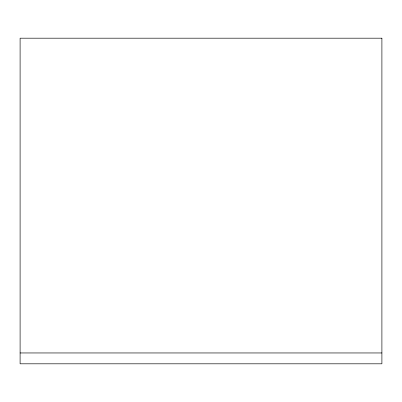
<?xml version="1.0" encoding="UTF-8"?>
<svg xmlns="http://www.w3.org/2000/svg" width="402" height="402" viewBox="0 0 402 402"><rect width="100%" height="100%" fill="white"/><g stroke="black" fill="none" stroke-linecap="round" stroke-linejoin="round"><path stroke-width="0.6" d="M20.1 352.956L381.9 352.956M381.9 38.19L20.1 38.19L20.1 363.81L381.9 363.81L381.9 38.19"/></g></svg>
